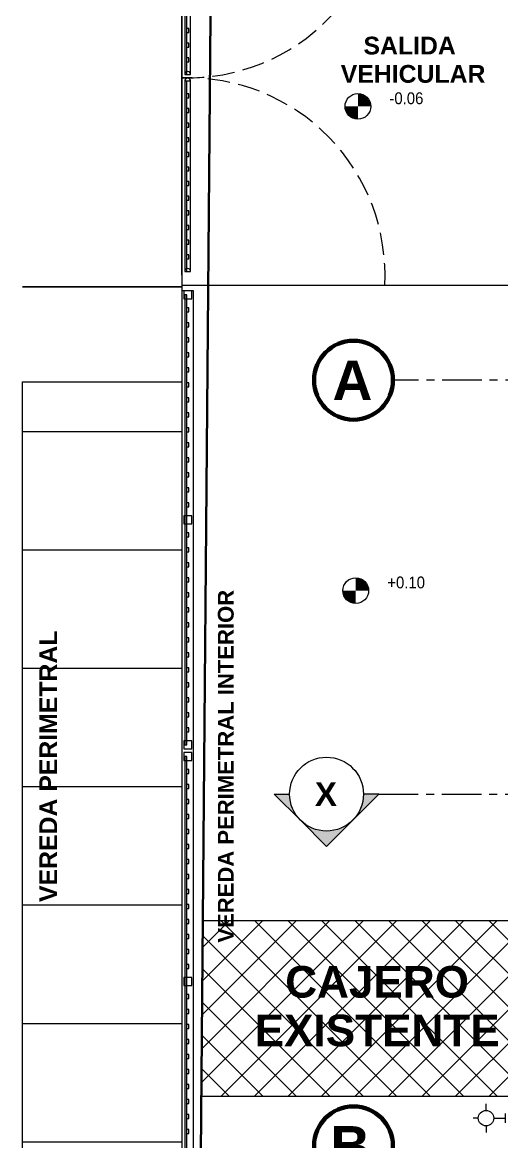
# Model space of a CAD drawing. Header units: inches. Extents: x 2704.1 to 2801.6, y 2415.6 to 2497.
# Drawn here: x 2713.01 to 2719.08, y 2455.39 to 2469.57 of the extents above; entities that cross this region are included whole.
import ezdxf

# ---------------------------------------------------------------- set-up
doc = ezdxf.new("R2010")
doc.units = ezdxf.units.IN
doc.set_wipeout_variables(frame=1)
for name, pattern in [('Hidden Line', [0.391222, 0.282222, -0.109]), ('Punto & Raya', [0.65, 0.5, -0.075, 0, -0.075]), ('Wipeout_Contour', [1, 0, -1])]:
    doc.linetypes.add(name, pattern=pattern)
doc.layers.add('00_IE_Luminarias', color=6, linetype='Continuous', lineweight=30)
for name, color, linetype in [('02 _ ARQ _ ALB _ Ejes Generales', 7, 'Continuous'), ('08 _ STR _ EXT _ Cerco Perimetrico', 7, 'Continuous'), ('Dibujo 2D - General', 7, 'Continuous'), ('ESQUEMAS', 7, 'Continuous'), ('Estructura - 03 LOSA', 7, 'Continuous'), ('Estructura - 04 MURO', 7, 'Continuous'), ('Estructura Compleja - Cubiertas', 7, 'Continuous'), ('Marcador - Secciones', 251, 'Continuous'), ('Notas - Textos', 7, 'Continuous')]:
    doc.layers.add(name, color=color, linetype=linetype)
doc.styles.add('Estilo_Generado_1', font='swisseb.ttf')
doc.styles.add('Estilo_Generado_4', font='swisse.ttf')
doc.styles.add('Estilo_Generado_8', font='arialbd.ttf')

# ---------------------------------------------------------------- blocks, each defined once
blk = doc.blocks.new('ss')
at = {"layer": '00_IE_Luminarias', "linetype": 'Continuous', "lineweight": 13}
for p, q in [((-785.242, -1530.164, 0), (-785.242, -1530.081, 0)), ((-785.34, -1530.262, 0), (-785.407, -1530.262, 0)), ((-785.144, -1530.262, 0), (-784.997, -1530.262, 0)), ((-784.997, -1530.319, 0), (-784.997, -1530.204, 0)), ((-785.242, -1530.36, 0), (-785.242, -1530.442, 0))]:
    blk.add_line(p, q, dxfattribs=at)
blk.add_circle((-785.242, -1530.262, 0), 0.0981, dxfattribs=at)

msp = doc.modelspace()

# ---------------------------------------------------------------- hatches: boundary and pattern name
at = {"linetype": 'Continuous', "lineweight": 13, "true_color": 0x636466}
for points in [[(2717.257, 2468.506), (2717.42, 2468.506), (2717.407, 2468.568), (2717.372, 2468.621), (2717.319, 2468.656), (2717.257, 2468.668)], [(2717.257, 2468.506), (2717.095, 2468.506), (2717.107, 2468.444), (2717.142, 2468.391), (2717.195, 2468.356), (2717.257, 2468.343)], [(2717.23, 2462.37), (2717.392, 2462.37), (2717.38, 2462.433), (2717.345, 2462.485), (2717.292, 2462.521), (2717.23, 2462.533)], [(2717.23, 2462.37), (2717.067, 2462.37), (2717.079, 2462.308), (2717.115, 2462.256), (2717.167, 2462.22), (2717.23, 2462.208)]]:
    msp.add_hatch(color=251, dxfattribs=at).paths.add_polyline_path(points)
at = {"layer": 'ESQUEMAS', "linetype": 'Continuous', "lineweight": 13}
h = msp.add_hatch(dxfattribs=at)
h.set_pattern_fill('BALDOSA_30X30_0002', color=20, style=0, pattern_type=2)
h.set_pattern_definition([(45, (2717.4848, 2457.07642), (-0.212132, 0.212132), []), (135, (2717.4848, 2457.07642), (0.212132, 0.212132), [])])
h.paths.add_polyline_path([(2719.697, 2455.965), (2719.697, 2458.187), (2715.292, 2458.187), (2715.273, 2455.965)])
at = {"layer": 'Marcador - Secciones', "linetype": 'Continuous', "lineweight": 13}
for points in [[(2716.197, 2459.792), (2716.529, 2459.461, -0.198912), (2716.391, 2459.792)], [(2717.522, 2459.792), (2717.328, 2459.792, -0.198912), (2717.191, 2459.461)], [(2716.529, 2459.461), (2716.86, 2459.13), (2717.191, 2459.461, -0.414214)]]:
    msp.add_hatch(color=7, dxfattribs=at).paths.add_polyline_path(points)

# ---------------------------------------------------------------- linework, layer by layer
at = {"color": 251, "linetype": 'Continuous', "lineweight": 13, "true_color": 0x636466}
for centre in [(2717.257, 2468.506), (2717.23, 2462.37)]:
    msp.add_circle(centre, 0.163, dxfattribs=at)
at = {"layer": '02 _ ARQ _ ALB _ Ejes Generales', "color": 251, "linetype": 'Punto & Raya', "lineweight": 13}
msp.add_line((2768.426, 2465.036), (2717.701, 2465.036), dxfattribs=at)
at = {"layer": '02 _ ARQ _ ALB _ Ejes Generales', "color": 7, "linetype": 'Continuous', "lineweight": 60}
for centre in [(2717.201, 2465.036), (2717.201, 2455.336)]:
    msp.add_circle(centre, 0.5, dxfattribs=at)
at = {"layer": '08 _ STR _ EXT _ Cerco Perimetrico', "color": 7, "linetype": 'Continuous', "lineweight": 13}
for p, q in [((2715.026, 2466.368), (2715.026, 2471.368)), ((2715.026, 2468.868), (2715.176, 2468.868))]:
    msp.add_line(p, q, dxfattribs=at)
at = {"layer": '08 _ STR _ EXT _ Cerco Perimetrico', "color": 167, "linetype": 'Continuous', "lineweight": 18, "flags": 128}
for points in [[(2715.138, 2471.32), (2715.063, 2471.32), (2715.063, 2468.91), (2715.138, 2468.91)], [(2715.063, 2466.415), (2715.138, 2466.415), (2715.138, 2468.825), (2715.063, 2468.825)]]:
    msp.add_lwpolyline(points, close=True, dxfattribs=at)
for points in [[(2715.088, 2468.91), (2715.088, 2471.32)], [(2715.088, 2469.441), (2715.113, 2469.441), (2715.113, 2469.491), (2715.088, 2469.491)], [(2715.088, 2469.256), (2715.113, 2469.256), (2715.113, 2469.306), (2715.088, 2469.306)], [(2715.088, 2469.071), (2715.113, 2469.071), (2715.113, 2469.121), (2715.088, 2469.121)], [(2715.088, 2466.415), (2715.088, 2468.825)], [(2715.088, 2468.615), (2715.113, 2468.615), (2715.113, 2468.665), (2715.088, 2468.665)], [(2715.088, 2468.43), (2715.113, 2468.43), (2715.113, 2468.48), (2715.088, 2468.48)], [(2715.088, 2468.244), (2715.113, 2468.244), (2715.113, 2468.294), (2715.088, 2468.294)], [(2715.088, 2468.059), (2715.113, 2468.059), (2715.113, 2468.109), (2715.088, 2468.109)], [(2715.088, 2467.873), (2715.113, 2467.873), (2715.113, 2467.923), (2715.088, 2467.923)], [(2715.088, 2467.688), (2715.113, 2467.688), (2715.113, 2467.738), (2715.088, 2467.738)], [(2715.088, 2467.503), (2715.113, 2467.503), (2715.113, 2467.553), (2715.088, 2467.553)], [(2715.088, 2467.317), (2715.113, 2467.317), (2715.113, 2467.367), (2715.088, 2467.367)], [(2715.088, 2467.132), (2715.113, 2467.132), (2715.113, 2467.182), (2715.088, 2467.182)], [(2715.088, 2466.947), (2715.113, 2466.947), (2715.113, 2466.997), (2715.088, 2466.997)], [(2715.088, 2466.761), (2715.113, 2466.761), (2715.113, 2466.811), (2715.088, 2466.811)], [(2715.088, 2466.576), (2715.113, 2466.576), (2715.113, 2466.626), (2715.088, 2466.626)]]:
    msp.add_lwpolyline(points, dxfattribs=at)
for points in [[(2715.138, 2468.91, 1), (2715.063, 2468.91)], [(2715.138, 2468.825, 1), (2715.063, 2468.825, 1)], [(2715.138, 2466.415, 1), (2715.063, 2466.415, 1)]]:
    msp.add_lwpolyline(points, format="xyb", dxfattribs=at)
at = {"layer": 'Dibujo 2D - General', "color": 7, "linetype": 'Hidden Line', "lineweight": 13}
msp.add_arc((2715.101, 2471.368), 2.5, 268.2808, 3.44, dxfattribs=at)
at = {"layer": 'ESQUEMAS', "color": 20, "linetype": 'Continuous', "lineweight": 13, "flags": 128}
msp.add_lwpolyline([(2719.697, 2455.965), (2719.697, 2458.187), (2715.292, 2458.187), (2715.273, 2455.965)], close=True, dxfattribs=at)
at = {"layer": 'Estructura - 03 LOSA', "color": 7, "linetype": 'Continuous', "lineweight": 18, "flags": 128}
msp.add_lwpolyline([(2765.776, 2466.236), (2715.026, 2466.236)], dxfattribs=at)
at = {"layer": 'Estructura Compleja - Cubiertas', "color": 252, "linetype": 'Continuous', "lineweight": 13, "flags": 128}
msp.add_lwpolyline([(2715.026, 2425.536), (2715.026, 2465.018)], dxfattribs=at)
at = {"layer": 'Marcador - Secciones', "color": 251, "linetype": 'Punto & Raya', "lineweight": 13}
msp.add_line((2717.522, 2459.792), (2768.796, 2459.792), dxfattribs=at)
at = {"layer": 'Marcador - Secciones', "color": 7, "linetype": 'Continuous', "lineweight": 13, "flags": 128}
for points in [[(2716.529, 2459.461), (2716.197, 2459.792), (2716.391, 2459.792, 0.198912)], [(2717.191, 2459.461), (2717.522, 2459.792), (2717.328, 2459.792, -0.198912)]]:
    msp.add_lwpolyline(points, format="xyb", dxfattribs=at)
msp.add_lwpolyline([(2717.191, 2459.461), (2716.86, 2459.13), (2716.529, 2459.461)], dxfattribs=at)
at = {"layer": 'Marcador - Secciones', "color": 7, "linetype": 'Continuous', "lineweight": 13}
msp.add_circle((2716.86, 2459.792), 0.468, dxfattribs=at)

# ---------------------------------------------------------------- block references
at = {"color": 2, "lineweight": 80}
msp.add_blockref('ss', (3504.123, 3985.948, 0), dxfattribs=at)

# ---------------------------------------------------------------- texts
at = {"color": 251, "lineweight": 13, "true_color": 0x636466, "char_height": 0.15, "attachment_point": 7, "style": 'Estilo_Generado_4'}
for s, insert in [('\\A1;{\\W0.900000x;\\pql;\\fSwis721 Ex BT|b0|i0|c0|p34;-0.06}', (2717.657, 2468.532)), ('\\A1;{\\W0.900000x;\\pql;\\fSwis721 Ex BT|b0|i0|c0|p34;+0.10}', (2717.63, 2462.397))]:
    msp.add_mtext(s, dxfattribs=dict(at, insert=insert))
at = {"layer": '02 _ ARQ _ ALB _ Ejes Generales', "color": 7, "lineweight": 30, "char_height": 0.5, "attachment_point": 1, "style": 'Estilo_Generado_1'}
for s, insert in [('\\A1;{\\pql;\\pt0;\\fSwis721 Ex BT|b1|i0|c0|p34;A}', (2716.936, 2465.286)), ('\\A1;{\\pql;\\pt0;\\fSwis721 Ex BT|b1|i0|c0|p34;B}', (2716.908, 2455.586))]:
    msp.add_mtext(s, dxfattribs=dict(at, insert=insert))
at = {"layer": 'ESQUEMAS', "color": 7, "linetype": 'Continuous', "lineweight": 13, "insert": (2717.501, 2457.614), "char_height": 0.4, "attachment_point": 2, "line_spacing_factor": 0.924085, "style": 'Estilo_Generado_8'}
msp.add_mtext('\\A1;{\\pqc;\\fArial|b1|i0|c0|p34;CAJERO\\P\\pqc;\\fArial|b1|i0|c0|p34;EXISTENTE}', dxfattribs=at)
at = {"layer": 'Marcador - Secciones', "color": 5, "lineweight": 25, "insert": (2716.712, 2459.642), "char_height": 0.3, "attachment_point": 7, "style": 'Estilo_Generado_1'}
msp.add_mtext('\\A1;{\\pql;\\pt0;\\fSwis721 Ex BT|b1|i0|c0|p34;X}', dxfattribs=at)
at = {"layer": 'Notas - Textos', "color": 251, "linetype": 'Continuous', "lineweight": 13, "insert": (2717.913, 2469.389), "char_height": 0.225, "attachment_point": 2, "line_spacing_factor": 0.955521, "style": 'Estilo_Generado_1'}
msp.add_mtext('\\A1;{\\pqc;\\fSwis721 Ex BT|b1|i0|c0|p34;SALIDA\\P\\pqc;\\fSwis721 Ex BT|b1|i0|c0|p34; VEHICULAR}', dxfattribs=at)
at = {"layer": 'Notas - Textos', "color": 251, "linetype": 'Continuous', "lineweight": 13, "insert": (2715.483, 2460.145), "char_height": 0.2, "attachment_point": 2, "rotation": 90, "style": 'Estilo_Generado_1'}
msp.add_mtext('\\A1;{\\pqc;\\fSwis721 Ex BT|b1|i0|c0|p34;VEREDA PERIMETRAL\\fSwis721 Ex BT|b1|i0|c0|p34; INTERIOR}', dxfattribs=at)

# ---------------------------------------------------------------- next in the draw order: wipeouts: each hides what was drawn before it
at = {"color": 254, "linetype": 'Wipeout_Contour', "lineweight": 0, "ltscale": 83.023543}
msp.add_wipeout([(2715.026, 2465.018), (2713.006, 2465.018), (2713.006, 2426.886), (2715.026, 2426.886)], dxfattribs=at).dxf.layer = 'Estructura Compleja - Cubiertas'

# ---------------------------------------------------------------- next in the draw order: hatches: boundary and pattern name
at = {"layer": 'Estructura Compleja - Cubiertas', "linetype": 'Continuous', "lineweight": 13}
h = msp.add_hatch(dxfattribs=at)
h.set_pattern_fill('CEMENTO_PULIDO_1_50X3_00_69', color=252, style=0, pattern_type=2)
h.set_pattern_definition([(0, (2712.8556, 2425.3858), (0, 1.5), []), (90, (2712.8556, 2425.3858), (-3, 0), [])])
h.paths.add_polyline_path([(2715.026, 2465.018), (2713.006, 2465.018), (2713.006, 2426.886), (2715.026, 2426.886)])

# ---------------------------------------------------------------- next in the draw order: linework, layer by layer
at = {"layer": 'Estructura Compleja - Cubiertas', "color": 252, "linetype": 'Continuous', "lineweight": 13, "flags": 128}
for points in [[(2713.006, 2426.886), (2713.006, 2465.018)], [(2713.006, 2465.018), (2715.026, 2465.018)]]:
    msp.add_lwpolyline(points, dxfattribs=at)

# ---------------------------------------------------------------- next in the draw order: texts
at = {"layer": 'Notas - Textos', "color": 251, "linetype": 'Continuous', "lineweight": 13, "insert": (2713.221, 2460.145), "char_height": 0.225, "attachment_point": 2, "rotation": 90, "style": 'Estilo_Generado_1'}
msp.add_mtext('\\A1;{\\pqc;\\fSwis721 Ex BT|b1|i0|c0|p34;VEREDA PERIMETRAL}', dxfattribs=at)

# ---------------------------------------------------------------- next in the draw order: wipeouts: each hides what was drawn before it
at = {"color": 254, "linetype": 'Wipeout_Contour', "lineweight": 0, "ltscale": 128.743211}
msp.add_wipeout([(2715.026, 2466.168), (2715.026, 2448.818), (2715.176, 2448.818), (2715.176, 2466.168)], dxfattribs=at).dxf.layer = 'Estructura - 04 MURO'

# ---------------------------------------------------------------- next in the draw order: linework, layer by layer
at = {"layer": '08 _ STR _ EXT _ Cerco Perimetrico', "color": 167, "linetype": 'Continuous', "lineweight": 18, "flags": 128}
for points in [[(2715.151, 2466.168), (2715.051, 2466.168), (2715.051, 2466.068), (2715.151, 2466.068)], [(2715.088, 2466.118), (2715.063, 2466.118), (2715.063, 2460.418), (2715.088, 2460.418)], [(2715.151, 2463.318), (2715.051, 2463.318), (2715.051, 2463.218), (2715.151, 2463.218)], [(2715.151, 2460.468), (2715.051, 2460.468), (2715.051, 2460.368), (2715.151, 2460.368)], [(2715.151, 2460.318), (2715.051, 2460.318), (2715.051, 2460.218), (2715.151, 2460.218)], [(2715.088, 2460.268), (2715.063, 2460.268), (2715.063, 2448.868), (2715.088, 2448.868)], [(2715.151, 2457.468), (2715.051, 2457.468), (2715.051, 2457.368), (2715.151, 2457.368)]]:
    msp.add_lwpolyline(points, close=True, dxfattribs=at)
for points in [[(2715.088, 2465.903), (2715.113, 2465.903), (2715.113, 2465.953), (2715.088, 2465.953)], [(2715.088, 2465.713), (2715.113, 2465.713), (2715.113, 2465.763), (2715.088, 2465.763)], [(2715.088, 2465.523), (2715.113, 2465.523), (2715.113, 2465.573), (2715.088, 2465.573)], [(2715.088, 2465.333), (2715.113, 2465.333), (2715.113, 2465.383), (2715.088, 2465.383)], [(2715.088, 2465.143), (2715.113, 2465.143), (2715.113, 2465.193), (2715.088, 2465.193)], [(2715.088, 2464.953), (2715.113, 2464.953), (2715.113, 2465.003), (2715.088, 2465.003)], [(2715.088, 2464.763), (2715.113, 2464.763), (2715.113, 2464.813), (2715.088, 2464.813)], [(2715.088, 2464.573), (2715.113, 2464.573), (2715.113, 2464.623), (2715.088, 2464.623)], [(2715.088, 2464.383), (2715.113, 2464.383), (2715.113, 2464.433), (2715.088, 2464.433)], [(2715.088, 2464.193), (2715.113, 2464.193), (2715.113, 2464.243), (2715.088, 2464.243)], [(2715.088, 2464.003), (2715.113, 2464.003), (2715.113, 2464.053), (2715.088, 2464.053)], [(2715.088, 2463.813), (2715.113, 2463.813), (2715.113, 2463.863), (2715.088, 2463.863)], [(2715.088, 2463.623), (2715.113, 2463.623), (2715.113, 2463.673), (2715.088, 2463.673)], [(2715.088, 2463.433), (2715.113, 2463.433), (2715.113, 2463.483), (2715.088, 2463.483)], [(2715.088, 2463.053), (2715.113, 2463.053), (2715.113, 2463.103), (2715.088, 2463.103)], [(2715.088, 2462.863), (2715.113, 2462.863), (2715.113, 2462.913), (2715.088, 2462.913)], [(2715.088, 2462.673), (2715.113, 2462.673), (2715.113, 2462.723), (2715.088, 2462.723)], [(2715.088, 2462.483), (2715.113, 2462.483), (2715.113, 2462.533), (2715.088, 2462.533)], [(2715.088, 2462.293), (2715.113, 2462.293), (2715.113, 2462.343), (2715.088, 2462.343)], [(2715.088, 2462.103), (2715.113, 2462.103), (2715.113, 2462.153), (2715.088, 2462.153)], [(2715.088, 2461.913), (2715.113, 2461.913), (2715.113, 2461.963), (2715.088, 2461.963)], [(2715.088, 2461.723), (2715.113, 2461.723), (2715.113, 2461.773), (2715.088, 2461.773)], [(2715.088, 2461.533), (2715.113, 2461.533), (2715.113, 2461.583), (2715.088, 2461.583)], [(2715.088, 2461.343), (2715.113, 2461.343), (2715.113, 2461.393), (2715.088, 2461.393)], [(2715.088, 2461.153), (2715.113, 2461.153), (2715.113, 2461.203), (2715.088, 2461.203)], [(2715.088, 2460.963), (2715.113, 2460.963), (2715.113, 2461.013), (2715.088, 2461.013)], [(2715.088, 2460.773), (2715.113, 2460.773), (2715.113, 2460.823), (2715.088, 2460.823)], [(2715.088, 2460.583), (2715.113, 2460.583), (2715.113, 2460.633), (2715.088, 2460.633)], [(2715.088, 2460.053), (2715.113, 2460.053), (2715.113, 2460.103), (2715.088, 2460.103)], [(2715.088, 2459.863), (2715.113, 2459.863), (2715.113, 2459.913), (2715.088, 2459.913)], [(2715.088, 2459.673), (2715.113, 2459.673), (2715.113, 2459.723), (2715.088, 2459.723)], [(2715.088, 2459.483), (2715.113, 2459.483), (2715.113, 2459.533), (2715.088, 2459.533)], [(2715.088, 2459.293), (2715.113, 2459.293), (2715.113, 2459.343), (2715.088, 2459.343)], [(2715.088, 2459.103), (2715.113, 2459.103), (2715.113, 2459.153), (2715.088, 2459.153)], [(2715.088, 2458.913), (2715.113, 2458.913), (2715.113, 2458.963), (2715.088, 2458.963)], [(2715.088, 2458.723), (2715.113, 2458.723), (2715.113, 2458.773), (2715.088, 2458.773)], [(2715.088, 2458.533), (2715.113, 2458.533), (2715.113, 2458.583), (2715.088, 2458.583)], [(2715.088, 2458.343), (2715.113, 2458.343), (2715.113, 2458.393), (2715.088, 2458.393)], [(2715.088, 2458.153), (2715.113, 2458.153), (2715.113, 2458.203), (2715.088, 2458.203)], [(2715.088, 2457.963), (2715.113, 2457.963), (2715.113, 2458.013), (2715.088, 2458.013)], [(2715.088, 2457.773), (2715.113, 2457.773), (2715.113, 2457.823), (2715.088, 2457.823)], [(2715.088, 2457.583), (2715.113, 2457.583), (2715.113, 2457.633), (2715.088, 2457.633)], [(2715.088, 2457.203), (2715.113, 2457.203), (2715.113, 2457.253), (2715.088, 2457.253)], [(2715.088, 2457.013), (2715.113, 2457.013), (2715.113, 2457.063), (2715.088, 2457.063)], [(2715.088, 2456.823), (2715.113, 2456.823), (2715.113, 2456.873), (2715.088, 2456.873)], [(2715.088, 2456.633), (2715.113, 2456.633), (2715.113, 2456.683), (2715.088, 2456.683)], [(2715.088, 2456.443), (2715.113, 2456.443), (2715.113, 2456.493), (2715.088, 2456.493)], [(2715.088, 2456.253), (2715.113, 2456.253), (2715.113, 2456.303), (2715.088, 2456.303)], [(2715.088, 2456.063), (2715.113, 2456.063), (2715.113, 2456.113), (2715.088, 2456.113)], [(2715.088, 2455.873), (2715.113, 2455.873), (2715.113, 2455.923), (2715.088, 2455.923)], [(2715.088, 2455.683), (2715.113, 2455.683), (2715.113, 2455.733), (2715.088, 2455.733)], [(2715.088, 2455.493), (2715.113, 2455.493), (2715.113, 2455.543), (2715.088, 2455.543)]]:
    msp.add_lwpolyline(points, dxfattribs=at)
at = {"layer": 'Dibujo 2D - General', "color": 252, "linetype": 'Continuous', "lineweight": 25}
msp.add_line((2715.026, 2466.218), (2713.006, 2466.218), dxfattribs=at)
at = {"layer": 'Dibujo 2D - General', "color": 1, "linetype": 'Continuous', "lineweight": 35}
msp.add_lwpolyline([(2715.622, 2497.001), (2715.026, 2426.886), (2783.314, 2426.886), (2784.167, 2496.204)], close=True, dxfattribs=at)
at = {"layer": 'Dibujo 2D - General', "color": 7, "linetype": 'Hidden Line', "lineweight": 13}
msp.add_arc((2715.101, 2466.368), 2.5, 356.969, 91.7192, dxfattribs=at)
at = {"layer": 'Estructura - 03 LOSA', "color": 7, "linetype": 'Continuous', "lineweight": 18}
msp.add_line((2715.026, 2476.236), (2715.026, 2451.436), dxfattribs=at)
at = {"layer": 'Estructura - 04 MURO', "color": 7, "linetype": 'Continuous', "lineweight": 13, "flags": 128}
for points in [[(2715.026, 2466.168), (2715.026, 2448.818)], [(2715.176, 2466.168), (2715.026, 2466.168)], [(2715.176, 2448.818), (2715.176, 2466.168)]]:
    msp.add_lwpolyline(points, dxfattribs=at)

doc.saveas('drawing.dxf')
